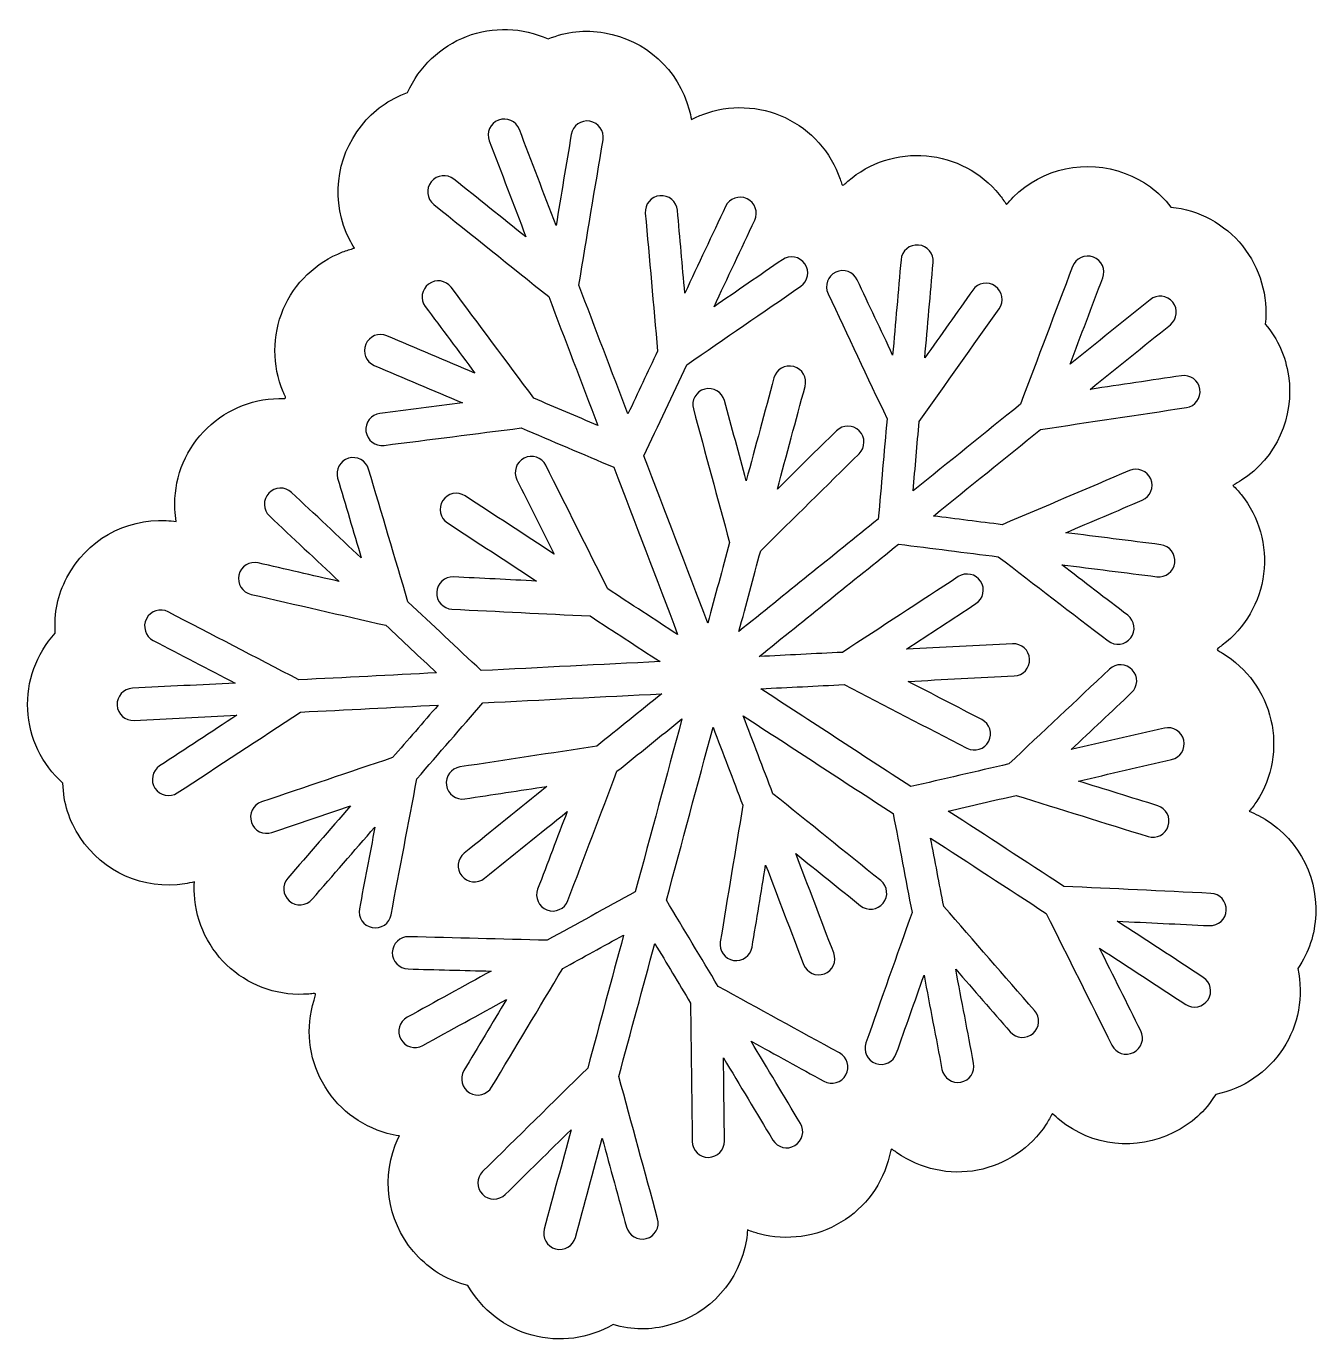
# Model space of a CAD drawing. Header units: centimetres. Extents: x 1 to 127, y -92 to 6.
# Drawn here: x 12.34 to 22.2, y -92.12 to -82.07 of the extents above; entities that cross this region are included whole.
import ezdxf

# ---------------------------------------------------------------- set-up
doc = ezdxf.new("R2010")
doc.units = ezdxf.units.CM
doc.header["$MEASUREMENT"] = 0
doc.layers.add('layer 1', color=7, linetype='Continuous')

msp = doc.modelspace()

# ---------------------------------------------------------------- linework, layer by layer
at = {"layer": 'layer 1', "color": 250}
for points, knots in [([(14.53272, -89.5051), (14.46833, -89.71406), (14.49146, -89.94024), (14.59683, -90.13183), (14.59683, -90.13183), (14.70219, -90.32343), (14.88083, -90.46408), (15.09182, -90.52159), (15.09182, -90.52159), (15.1224, -90.52994), (15.15323, -90.53641), (15.18457, -90.54113), (15.18457, -90.54113), (15.17326, -90.5639), (15.16304, -90.58709), (15.15391, -90.61083), (15.15391, -90.61083), (15.04023, -90.90628), (15.10979, -91.24091), (15.33174, -91.46661), (15.33174, -91.46661), (15.44066, -91.57734), (15.55801, -91.64471), (15.70857, -91.68298), (15.70857, -91.68298), (15.81498, -91.87048), (15.99202, -92.00761), (16.20021, -92.06383), (16.20021, -92.06383), (16.40837, -92.12002), (16.63037, -92.09056), (16.81672, -91.98205), (16.81672, -91.98205), (16.96606, -92.02479), (17.10136, -92.0256), (17.25121, -91.9847), (17.25121, -91.9847), (17.55661, -91.90131), (17.78506, -91.64712), (17.83551, -91.33463), (17.83551, -91.33463), (17.83955, -91.30952), (17.8424, -91.28435), (17.84408, -91.25895), (17.84408, -91.25895), (17.87353, -91.27067), (17.90341, -91.28057), (17.93404, -91.28877), (17.93404, -91.28877), (18.14533, -91.34524), (18.37045, -91.31357), (18.55794, -91.20101), (18.55794, -91.20101), (18.74541, -91.08844), (18.8792, -90.90461), (18.92868, -90.69163), (18.92868, -90.69163), (18.93185, -90.67796), (18.93503, -90.66431), (18.93819, -90.65065), (18.93819, -90.65065), (18.94003, -90.64289), (18.94495, -90.64098), (18.95151, -90.6456), (18.95151, -90.6456), (18.96295, -90.65366), (18.9744, -90.66173), (18.98589, -90.66979), (18.98589, -90.66979), (19.16473, -90.79562), (19.38695, -90.84353), (19.60174, -90.80252), (19.60174, -90.80252), (19.81656, -90.76152), (20.00551, -90.63509), (20.12541, -90.4522), (20.12541, -90.4522), (20.14278, -90.42568), (20.15849, -90.39838), (20.17264, -90.36999), (20.17264, -90.36999), (20.19078, -90.3878), (20.20969, -90.40467), (20.22945, -90.4207), (20.22945, -90.4207), (20.4753, -90.62009), (20.81504, -90.65738), (21.09829, -90.51603), (21.09829, -90.51603), (21.23726, -90.44667), (21.33762, -90.35587), (21.42048, -90.22452), (21.42048, -90.22452), (21.63174, -90.18124), (21.81687, -90.05526), (21.93465, -89.87463), (21.93465, -89.87463), (22.05241, -89.69402), (22.09301, -89.47377), (22.0474, -89.26303), (22.0474, -89.26303), (22.13419, -89.13419), (22.17677, -89.00576), (22.18416, -88.85062), (22.18416, -88.85062), (22.19927, -88.5344), (22.02812, -88.23857), (21.74648, -88.09403), (21.74648, -88.09403), (21.72385, -88.08242), (21.70079, -88.07192), (21.67716, -88.06251), (21.67716, -88.06251), (21.69741, -88.03811), (21.71608, -88.01274), (21.73332, -87.98613), (21.73332, -87.98613), (21.85232, -87.80263), (21.89175, -87.57873), (21.84265, -87.36566), (21.84265, -87.36566), (21.79353, -87.15256), (21.66005, -86.96853), (21.47274, -86.85563), (21.47274, -86.85563), (21.46076, -86.8484), (21.44875, -86.84117), (21.43676, -86.83394), (21.43676, -86.83394), (21.4299, -86.82982), (21.42963, -86.82454), (21.43602, -86.81974), (21.43602, -86.81974), (21.44724, -86.81131), (21.45845, -86.80292), (21.46967, -86.79451), (21.46967, -86.79451), (21.64462, -86.66333), (21.75883, -86.46675), (21.78621, -86.24977), (21.78621, -86.24977), (21.81359, -86.03285), (21.75173, -85.81404), (21.61487, -85.64353), (21.61487, -85.64353), (21.59501, -85.61879), (21.57389, -85.59543), (21.55126, -85.57321), (21.55126, -85.57321), (21.57383, -85.56143), (21.59572, -85.54868), (21.61707, -85.53481), (21.61707, -85.53481), (21.88268, -85.36263), (22.02309, -85.05103), (21.97619, -84.73797), (21.97619, -84.73797), (21.95316, -84.58433), (21.89784, -84.46085), (21.79853, -84.34143), (21.79853, -84.34143), (21.82263, -84.12717), (21.76003, -83.91214), (21.62463, -83.74434), (21.62463, -83.74434), (21.48924, -83.57652), (21.29236, -83.46984), (21.07784, -83.44811), (21.07784, -83.44811), (20.9821, -83.32577), (20.87312, -83.24557), (20.72785, -83.19058), (20.72785, -83.19058), (20.43178, -83.07852), (20.09753, -83.14987), (19.87307, -83.37306), (19.87307, -83.37306), (19.85502, -83.39101), (19.83792, -83.40968), (19.82166, -83.42924), (19.82166, -83.42924), (19.80468, -83.40245), (19.78634, -83.37685), (19.76636, -83.35221), (19.76636, -83.35221), (19.62861, -83.18237), (19.42788, -83.07567), (19.21004, -83.05652), (19.21004, -83.05652), (18.99221, -83.03741), (18.77591, -83.10747), (18.61069, -83.2507), (18.61069, -83.2507), (18.60011, -83.25991), (18.5895, -83.26906), (18.57892, -83.27824), (18.57892, -83.27824), (18.57287, -83.2835), (18.56778, -83.28213), (18.5652, -83.27452), (18.5652, -83.27452), (18.56065, -83.26127), (18.55613, -83.24801), (18.55161, -83.23476), (18.55161, -83.23476), (18.48088, -83.02784), (18.32922, -82.85846), (18.13138, -82.76538), (18.13138, -82.76538), (17.93347, -82.6723), (17.7063, -82.66349), (17.50179, -82.74099), (17.50179, -82.74099), (17.47217, -82.75223), (17.44341, -82.76511), (17.41526, -82.77974), (17.41526, -82.77974), (17.41104, -82.75464), (17.40568, -82.7299), (17.39913, -82.70533), (17.39913, -82.70533), (17.31742, -82.39949), (17.06447, -82.16964), (16.75224, -82.11752), (16.75224, -82.11752), (16.599, -82.09192), (16.46448, -82.10638), (16.32021, -82.16394), (16.32021, -82.16394), (16.12386, -82.07481), (15.90003, -82.06791), (15.6986, -82.14481), (15.6986, -82.14481), (15.49717, -82.22172), (15.33485, -82.37602), (15.24789, -82.57331), (15.24789, -82.57331), (15.10196, -82.62653), (14.992, -82.70543), (14.89483, -82.82661), (14.89483, -82.82661), (14.69677, -83.07353), (14.66132, -83.41347), (14.80422, -83.69594), (14.80422, -83.69594), (14.8157, -83.71864), (14.82818, -83.7407), (14.84178, -83.76218), (14.84178, -83.76218), (14.81105, -83.77005), (14.78102, -83.77959), (14.75144, -83.79097), (14.75144, -83.79097), (14.54732, -83.86947), (14.3838, -84.02743), (14.29828, -84.22869), (14.29828, -84.22869), (14.2128, -84.42995), (14.2126, -84.6573), (14.29775, -84.85871), (14.29775, -84.85871), (14.30324, -84.87162), (14.30869, -84.88452), (14.31415, -84.89743), (14.31415, -84.89743), (14.31726, -84.90479), (14.31439, -84.90922), (14.30639, -84.90934), (14.30639, -84.90934), (14.29236, -84.90955), (14.27833, -84.90978), (14.26435, -84.90999), (14.26435, -84.90999), (14.04567, -84.91329), (13.83774, -85.00518), (13.68805, -85.16461), (13.68805, -85.16461), (13.53839, -85.32404), (13.45984, -85.53739), (13.47035, -85.75583), (13.47035, -85.75583), (13.47185, -85.7875), (13.4752, -85.8188), (13.48045, -85.85009), (13.48045, -85.85009), (13.45528, -85.84634), (13.43008, -85.8438), (13.40467, -85.84246), (13.40467, -85.84246), (13.08856, -85.82565), (12.7918, -85.99519), (12.64572, -86.27603), (12.64572, -86.27603), (12.57406, -86.41383), (12.54625, -86.54628), (12.55642, -86.70126), (12.55642, -86.70126), (12.41095, -86.86045), (12.33524, -87.0712), (12.34611, -87.28652), (12.34611, -87.28652), (12.35699, -87.50189), (12.4536, -87.70392), (12.61436, -87.84757), (12.61436, -87.84757), (12.61991, -88.00283), (12.66092, -88.13176), (12.74614, -88.26163), (12.74614, -88.26163), (12.9198, -88.52634), (13.23216, -88.66507), (13.54496, -88.61644), (13.54496, -88.61644), (13.57009, -88.61256), (13.5949, -88.60747), (13.61956, -88.60121), (13.61956, -88.60121), (13.61752, -88.63288), (13.61733, -88.66437), (13.61903, -88.69603), (13.61903, -88.69603), (13.63061, -88.91442), (13.73029, -89.11873), (13.89527, -89.26226), (13.89527, -89.26226), (14.06027, -89.40578), (14.27643, -89.47622), (14.49429, -89.45744), (14.49429, -89.45744), (14.50826, -89.45623), (14.52222, -89.45506), (14.53617, -89.45385), (14.53617, -89.45385), (14.54417, -89.45315), (14.54749, -89.45727), (14.54512, -89.4649), (14.54512, -89.4649), (14.541, -89.47828), (14.53688, -89.49168), (14.53272, -89.5051)], [0, 0, 0, 0, 0.01162791, 0.01162791, 0.01162791, 0.01162791, 0.02325581, 0.02325581, 0.02325581, 0.02325581, 0.03488372, 0.03488372, 0.03488372, 0.03488372, 0.04651163, 0.04651163, 0.04651163, 0.04651163, 0.05813953, 0.05813953, 0.05813953, 0.05813953, 0.06976744, 0.06976744, 0.06976744, 0.06976744, 0.08139535, 0.08139535, 0.08139535, 0.08139535, 0.09302326, 0.09302326, 0.09302326, 0.09302326, 0.10465116, 0.10465116, 0.10465116, 0.10465116, 0.11627907, 0.11627907, 0.11627907, 0.11627907, 0.12790698, 0.12790698, 0.12790698, 0.12790698, 0.13953488, 0.13953488, 0.13953488, 0.13953488, 0.15116279, 0.15116279, 0.15116279, 0.15116279, 0.1627907, 0.1627907, 0.1627907, 0.1627907, 0.1744186, 0.1744186, 0.1744186, 0.1744186, 0.18604651, 0.18604651, 0.18604651, 0.18604651, 0.19767442, 0.19767442, 0.19767442, 0.19767442, 0.20930233, 0.20930233, 0.20930233, 0.20930233, 0.22093023, 0.22093023, 0.22093023, 0.22093023, 0.23255814, 0.23255814, 0.23255814, 0.23255814, 0.24418605, 0.24418605, 0.24418605, 0.24418605, 0.25581395, 0.25581395, 0.25581395, 0.25581395, 0.26744186, 0.26744186, 0.26744186, 0.26744186, 0.27906977, 0.27906977, 0.27906977, 0.27906977, 0.29069767, 0.29069767, 0.29069767, 0.29069767, 0.30232558, 0.30232558, 0.30232558, 0.30232558, 0.31395349, 0.31395349, 0.31395349, 0.31395349, 0.3255814, 0.3255814, 0.3255814, 0.3255814, 0.3372093, 0.3372093, 0.3372093, 0.3372093, 0.34883721, 0.34883721, 0.34883721, 0.34883721, 0.36046512, 0.36046512, 0.36046512, 0.36046512, 0.37209302, 0.37209302, 0.37209302, 0.37209302, 0.38372093, 0.38372093, 0.38372093, 0.38372093, 0.39534884, 0.39534884, 0.39534884, 0.39534884, 0.40697674, 0.40697674, 0.40697674, 0.40697674, 0.41860465, 0.41860465, 0.41860465, 0.41860465, 0.43023256, 0.43023256, 0.43023256, 0.43023256, 0.44186047, 0.44186047, 0.44186047, 0.44186047, 0.45348837, 0.45348837, 0.45348837, 0.45348837, 0.46511628, 0.46511628, 0.46511628, 0.46511628, 0.47674419, 0.47674419, 0.47674419, 0.47674419, 0.48837209, 0.48837209, 0.48837209, 0.48837209, 0.5, 0.5, 0.5, 0.5, 0.51162791, 0.51162791, 0.51162791, 0.51162791, 0.52325581, 0.52325581, 0.52325581, 0.52325581, 0.53488372, 0.53488372, 0.53488372, 0.53488372, 0.54651163, 0.54651163, 0.54651163, 0.54651163, 0.55813953, 0.55813953, 0.55813953, 0.55813953, 0.56976744, 0.56976744, 0.56976744, 0.56976744, 0.58139535, 0.58139535, 0.58139535, 0.58139535, 0.59302326, 0.59302326, 0.59302326, 0.59302326, 0.60465116, 0.60465116, 0.60465116, 0.60465116, 0.61627907, 0.61627907, 0.61627907, 0.61627907, 0.62790698, 0.62790698, 0.62790698, 0.62790698, 0.63953488, 0.63953488, 0.63953488, 0.63953488, 0.65116279, 0.65116279, 0.65116279, 0.65116279, 0.6627907, 0.6627907, 0.6627907, 0.6627907, 0.6744186, 0.6744186, 0.6744186, 0.6744186, 0.68604651, 0.68604651, 0.68604651, 0.68604651, 0.69767442, 0.69767442, 0.69767442, 0.69767442, 0.70930233, 0.70930233, 0.70930233, 0.70930233, 0.72093023, 0.72093023, 0.72093023, 0.72093023, 0.73255814, 0.73255814, 0.73255814, 0.73255814, 0.74418605, 0.74418605, 0.74418605, 0.74418605, 0.75581395, 0.75581395, 0.75581395, 0.75581395, 0.76744186, 0.76744186, 0.76744186, 0.76744186, 0.77906977, 0.77906977, 0.77906977, 0.77906977, 0.79069767, 0.79069767, 0.79069767, 0.79069767, 0.80232558, 0.80232558, 0.80232558, 0.80232558, 0.81395349, 0.81395349, 0.81395349, 0.81395349, 0.8255814, 0.8255814, 0.8255814, 0.8255814, 0.8372093, 0.8372093, 0.8372093, 0.8372093, 0.84883721, 0.84883721, 0.84883721, 0.84883721, 0.86046512, 0.86046512, 0.86046512, 0.86046512, 0.87209302, 0.87209302, 0.87209302, 0.87209302, 0.88372093, 0.88372093, 0.88372093, 0.88372093, 0.89534884, 0.89534884, 0.89534884, 0.89534884, 0.90697674, 0.90697674, 0.90697674, 0.90697674, 0.91860465, 0.91860465, 0.91860465, 0.91860465, 0.93023256, 0.93023256, 0.93023256, 0.93023256, 0.94186047, 0.94186047, 0.94186047, 0.94186047, 0.95348837, 0.95348837, 0.95348837, 0.95348837, 0.96511628, 0.96511628, 0.96511628, 0.96511628, 0.97674419, 0.97674419, 0.97674419, 0.97674419, 1, 1, 1, 1]), ([(16.86116, -90.08788), (16.95993, -90.44978), (17.05871, -90.81169), (17.15753, -91.17359), (17.15753, -91.17359), (17.17543, -91.23923), (17.13674, -91.30697), (17.0711, -91.32489), (17.0711, -91.32489), (17.00546, -91.3428), (16.93771, -91.30413), (16.9198, -91.23847), (16.9198, -91.23847), (16.85791, -91.01179), (16.79603, -90.78508), (16.73416, -90.55838), (16.73416, -90.55838), (16.66591, -90.81115), (16.59771, -91.0639), (16.52948, -91.31666), (16.52948, -91.31666), (16.51174, -91.38236), (16.44412, -91.42121), (16.37842, -91.40351), (16.37842, -91.40351), (16.31275, -91.38578), (16.27385, -91.31815), (16.29159, -91.25245), (16.29159, -91.25245), (16.35982, -90.9997), (16.42802, -90.74692), (16.49624, -90.49417), (16.49624, -90.49417), (16.32871, -90.65895), (16.16115, -90.82371), (15.99362, -90.98849), (15.99362, -90.98849), (15.94512, -91.03618), (15.8671, -91.03555), (15.8194, -90.98701), (15.8194, -90.98701), (15.77167, -90.93851), (15.77234, -90.86053), (15.82085, -90.8128), (15.82085, -90.8128), (16.08832, -90.54977), (16.3558, -90.28671), (16.62323, -90.02369), (16.62323, -90.02369), (16.71473, -89.68477), (16.8062, -89.3459), (16.89767, -89.00699), (16.89767, -89.00699), (16.74257, -89.09232), (16.58749, -89.1776), (16.43238, -89.26289), (16.43238, -89.26289), (16.25143, -89.56508), (16.07048, -89.86727), (15.88953, -90.16942), (15.88953, -90.16942), (15.85455, -90.2278), (15.77889, -90.24681), (15.72053, -90.21184), (15.72053, -90.21184), (15.66214, -90.17689), (15.64316, -90.1012), (15.67811, -90.04283), (15.67811, -90.04283), (15.7868, -89.86138), (15.89545, -89.67993), (16.00414, -89.49843), (16.00414, -89.49843), (15.79055, -89.61589), (15.577, -89.73335), (15.36345, -89.85084), (15.36345, -89.85084), (15.30383, -89.8836), (15.22889, -89.86185), (15.19611, -89.80223), (15.19611, -89.80223), (15.16331, -89.74261), (15.18507, -89.66771), (15.24469, -89.6349), (15.24469, -89.6349), (15.45823, -89.51745), (15.67182, -89.4), (15.88538, -89.28254), (15.88538, -89.28254), (15.67393, -89.27713), (15.46248, -89.27173), (15.25104, -89.26631), (15.25104, -89.26631), (15.18303, -89.2646), (15.12927, -89.20803), (15.13101, -89.14002), (15.13101, -89.14002), (15.13275, -89.07199), (15.18932, -89.01825), (15.25734, -89.01998), (15.25734, -89.01998), (15.60943, -89.02899), (15.96153, -89.03799), (16.31366, -89.04699), (16.31366, -89.04699), (16.53803, -88.92358), (16.76242, -88.80017), (16.98682, -88.67675), (16.98682, -88.67675), (17.10557, -88.23677), (17.22433, -87.7968), (17.3431, -87.35681), (17.3431, -87.35681), (17.17774, -87.49019), (17.01242, -87.62355), (16.8471, -87.75694), (16.8471, -87.75694), (16.72185, -88.08614), (16.59659, -88.41534), (16.47134, -88.74454), (16.47134, -88.74454), (16.44714, -88.80814), (16.37598, -88.84006), (16.31239, -88.81587), (16.31239, -88.81587), (16.24878, -88.79167), (16.21686, -88.72051), (16.24105, -88.6569), (16.24105, -88.6569), (16.31627, -88.45922), (16.39148, -88.26153), (16.46669, -88.06384), (16.46669, -88.06384), (16.25591, -88.23388), (16.04514, -88.40393), (15.83437, -88.57397), (15.83437, -88.57397), (15.78141, -88.61668), (15.70385, -88.60838), (15.66111, -88.55542), (15.66111, -88.55542), (15.6184, -88.50246), (15.6267, -88.4249), (15.67965, -88.38217), (15.67965, -88.38217), (15.89044, -88.21212), (16.10121, -88.04209), (16.31199, -87.87205), (16.31199, -87.87205), (16.10284, -87.90375), (15.89371, -87.93548), (15.68462, -87.96717), (15.68462, -87.96717), (15.61733, -87.97736), (15.5545, -87.93109), (15.54433, -87.86381), (15.54433, -87.86381), (15.53412, -87.79654), (15.58037, -87.73374), (15.64766, -87.72354), (15.64766, -87.72354), (15.9959, -87.67075), (16.34415, -87.61796), (16.69236, -87.56518), (16.69236, -87.56518), (16.85771, -87.4318), (17.02304, -87.2984), (17.18835, -87.16501), (17.18835, -87.16501), (16.7332, -87.18804), (16.27807, -87.21107), (15.82291, -87.23407), (15.82291, -87.23407), (15.65482, -87.42727), (15.48676, -87.6205), (15.31869, -87.81371), (15.31869, -87.81371), (15.25301, -88.15974), (15.18735, -88.50579), (15.12167, -88.85182), (15.12167, -88.85182), (15.10898, -88.91867), (15.04452, -88.96258), (14.97763, -88.94989), (14.97763, -88.94989), (14.91079, -88.9372), (14.86688, -88.87274), (14.87956, -88.8059), (14.87956, -88.8059), (14.91902, -88.59806), (14.95846, -88.39027), (14.9979, -88.18248), (14.9979, -88.18248), (14.83793, -88.36637), (14.67796, -88.55022), (14.518, -88.73413), (14.518, -88.73413), (14.47335, -88.78548), (14.39552, -88.7909), (14.34418, -88.74624), (14.34418, -88.74624), (14.29283, -88.70156), (14.2874, -88.62374), (14.3321, -88.57242), (14.3321, -88.57242), (14.49206, -88.38853), (14.65202, -88.20463), (14.81199, -88.02073), (14.81199, -88.02073), (14.61162, -88.08858), (14.41129, -88.1564), (14.21096, -88.22424), (14.21096, -88.22424), (14.14649, -88.24608), (14.07657, -88.21149), (14.05475, -88.14705), (14.05475, -88.14705), (14.03292, -88.08259), (14.0675, -88.01267), (14.13193, -87.99084), (14.13193, -87.99084), (14.46555, -87.87787), (14.79916, -87.76494), (15.13279, -87.65197), (15.13279, -87.65197), (15.24893, -87.51845), (15.36512, -87.38489), (15.4813, -87.25133), (15.4813, -87.25133), (15.1307, -87.26908), (14.78016, -87.28683), (14.42956, -87.30453), (14.42956, -87.30453), (14.11594, -87.51032), (13.80227, -87.7161), (13.48859, -87.92189), (13.48859, -87.92189), (13.43169, -87.95921), (13.35534, -87.94334), (13.31798, -87.88648), (13.31798, -87.88648), (13.28067, -87.82958), (13.29653, -87.75319), (13.35343, -87.71587), (13.35343, -87.71587), (13.54991, -87.58696), (13.74639, -87.45807), (13.94287, -87.32916), (13.94287, -87.32916), (13.68139, -87.34239), (13.41994, -87.3556), (13.15845, -87.36883), (13.15845, -87.36883), (13.0905, -87.37225), (13.03263, -87.31996), (13.02918, -87.25197), (13.02918, -87.25197), (13.02574, -87.18402), (13.07805, -87.12615), (13.146, -87.12271), (13.146, -87.12271), (13.40749, -87.10948), (13.66894, -87.09626), (13.93043, -87.08304), (13.93043, -87.08304), (13.72193, -86.97462), (13.51346, -86.86621), (13.30496, -86.75776), (13.30496, -86.75776), (13.24461, -86.72637), (13.22112, -86.65199), (13.25251, -86.5916), (13.25251, -86.5916), (13.28391, -86.53125), (13.35831, -86.50775), (13.41867, -86.53915), (13.41867, -86.53915), (13.75148, -86.71227), (14.0843, -86.88535), (14.41711, -87.05844), (14.41711, -87.05844), (14.7677, -87.0407), (15.11826, -87.023), (15.46884, -87.00525), (15.46884, -87.00525), (15.33977, -86.88411), (15.21074, -86.76297), (15.08168, -86.64181), (15.08168, -86.64181), (14.73838, -86.56311), (14.39508, -86.48438), (14.05176, -86.40566), (14.05176, -86.40566), (13.98545, -86.39047), (13.94402, -86.32436), (13.95921, -86.25805), (13.95921, -86.25805), (13.97444, -86.19171), (14.04051, -86.15027), (14.10685, -86.16549), (14.10685, -86.16549), (14.31301, -86.21276), (14.51917, -86.26002), (14.72533, -86.30733), (14.72533, -86.30733), (14.54762, -86.14049), (14.36991, -85.97367), (14.19221, -85.80688), (14.19221, -85.80688), (14.1426, -85.76028), (14.14017, -85.68233), (14.18672, -85.63272), (14.18672, -85.63272), (14.23329, -85.58311), (14.31128, -85.58064), (14.36088, -85.62719), (14.36088, -85.62719), (14.53859, -85.79402), (14.71629, -85.96085), (14.89399, -86.12764), (14.89399, -86.12764), (14.83378, -85.9249), (14.77359, -85.72212), (14.71338, -85.51934), (14.71338, -85.51934), (14.69403, -85.45411), (14.73118, -85.38556), (14.79642, -85.36618), (14.79642, -85.36618), (14.86166, -85.3468), (14.93024, -85.38399), (14.94959, -85.44923), (14.94959, -85.44923), (15.04984, -85.78685), (15.15009, -86.12452), (15.25033, -86.46216), (15.25033, -86.46216), (15.43705, -86.63742), (15.62376, -86.81272), (15.81046, -86.98798), (15.81046, -86.98798), (16.26563, -86.96495), (16.72077, -86.94195), (17.17589, -86.91893), (17.17589, -86.91893), (16.99796, -86.80292), (16.82002, -86.68689), (16.64208, -86.57085), (16.64208, -86.57085), (16.29029, -86.55347), (15.93853, -86.53607), (15.58674, -86.5187), (15.58674, -86.5187), (15.51875, -86.51532), (15.4664, -86.45751), (15.46975, -86.38956), (15.46975, -86.38956), (15.47313, -86.32158), (15.53094, -86.26923), (15.59889, -86.27258), (15.59889, -86.27258), (15.81016, -86.28301), (16.0214, -86.29346), (16.23266, -86.3039), (16.23266, -86.3039), (16.00581, -86.156), (15.77897, -86.00808), (15.55213, -85.8602), (15.55213, -85.8602), (15.49512, -85.82301), (15.47902, -85.7467), (15.51621, -85.68969), (15.51621, -85.68969), (15.55336, -85.63268), (15.62972, -85.61662), (15.68668, -85.65378), (15.68668, -85.65378), (15.91355, -85.80169), (16.1404, -85.94959), (16.36724, -86.09752), (16.36724, -86.09752), (16.27248, -85.9084), (16.17768, -85.71931), (16.08293, -85.53023), (16.08293, -85.53023), (16.05244, -85.46941), (16.07704, -85.39536), (16.13786, -85.36487), (16.13786, -85.36487), (16.19871, -85.33438), (16.27271, -85.35899), (16.30321, -85.4198), (16.30321, -85.4198), (16.46104, -85.73471), (16.61886, -86.04958), (16.77668, -86.36445), (16.77668, -86.36445), (16.95462, -86.48048), (17.13256, -86.59649), (17.31049, -86.7125), (17.31049, -86.7125), (17.14795, -86.28678), (16.98541, -85.861), (16.82287, -85.43523), (16.82287, -85.43523), (16.58719, -85.33508), (16.35147, -85.23493), (16.1158, -85.13479), (16.1158, -85.13479), (15.76641, -85.17927), (15.417, -85.22376), (15.06761, -85.26824), (15.06761, -85.26824), (15.0001, -85.27681), (14.93841, -85.22907), (14.92984, -85.16157), (14.92984, -85.16157), (14.92124, -85.09408), (14.969, -85.03239), (15.03648, -85.0238), (15.03648, -85.0238), (15.24632, -84.99708), (15.45613, -84.97036), (15.66597, -84.94366), (15.66597, -84.94366), (15.44163, -84.84837), (15.2173, -84.75303), (14.99301, -84.65774), (14.99301, -84.65774), (14.93037, -84.63112), (14.90115, -84.55879), (14.92776, -84.49617), (14.92776, -84.49617), (14.95438, -84.43354), (15.0267, -84.40432), (15.08934, -84.43093), (15.08934, -84.43093), (15.31367, -84.52626), (15.538, -84.62155), (15.76233, -84.71689), (15.76233, -84.71689), (15.63591, -84.54731), (15.50948, -84.37771), (15.38306, -84.20814), (15.38306, -84.20814), (15.3424, -84.15361), (15.35364, -84.07639), (15.4082, -84.03572), (15.4082, -84.03572), (15.46275, -83.99505), (15.53993, -84.00633), (15.58062, -84.06086), (15.58062, -84.06086), (15.79112, -84.34327), (16.00166, -84.62564), (16.21217, -84.90801), (16.21217, -84.90801), (16.37507, -84.97723), (16.53798, -85.04645), (16.70089, -85.11567), (16.70089, -85.11567), (16.57567, -84.78775), (16.45049, -84.45982), (16.32531, -84.13185), (16.32531, -84.13185), (16.03265, -83.89714), (15.74003, -83.66244), (15.44739, -83.42773), (15.44739, -83.42773), (15.3943, -83.38515), (15.3858, -83.3076), (15.42835, -83.25452), (15.42835, -83.25452), (15.47091, -83.20142), (15.54847, -83.19293), (15.60156, -83.2355), (15.60156, -83.2355), (15.78485, -83.38251), (15.96818, -83.52955), (16.15148, -83.67659), (16.15148, -83.67659), (16.05813, -83.43199), (15.96473, -83.1874), (15.87138, -82.94281), (15.87138, -82.94281), (15.84712, -82.87925), (15.87895, -82.80806), (15.94255, -82.7838), (15.94255, -82.7838), (16.00611, -82.75952), (16.0773, -82.79136), (16.10157, -82.85496), (16.10157, -82.85496), (16.19496, -83.09953), (16.28831, -83.34412), (16.3817, -83.5887), (16.3817, -83.5887), (16.4204, -83.3569), (16.45909, -83.12514), (16.49778, -82.89335), (16.49778, -82.89335), (16.50899, -82.82623), (16.57249, -82.78091), (16.6396, -82.79212), (16.6396, -82.79212), (16.70672, -82.8033), (16.75204, -82.86681), (16.74083, -82.93391), (16.74083, -82.93391), (16.67907, -83.30395), (16.61727, -83.67395), (16.55553, -84.04399), (16.55553, -84.04399), (16.68071, -84.37192), (16.80589, -84.69985), (16.93108, -85.02777), (16.93108, -85.02777), (17.00642, -84.86761), (17.08174, -84.70745), (17.15709, -84.54728), (17.15709, -84.54728), (17.12589, -84.19646), (17.09466, -83.8456), (17.06343, -83.49477), (17.06343, -83.49477), (17.05741, -83.42699), (17.10745, -83.36718), (17.17523, -83.36115), (17.17523, -83.36115), (17.24301, -83.35512), (17.30286, -83.40517), (17.30888, -83.47295), (17.30888, -83.47295), (17.32764, -83.68363), (17.34638, -83.89431), (17.36512, -84.10497), (17.36512, -84.10497), (17.46884, -83.88442), (17.57258, -83.66387), (17.67631, -83.44333), (17.67631, -83.44333), (17.7053, -83.38174), (17.77867, -83.35533), (17.84026, -83.38429), (17.84026, -83.38429), (17.90181, -83.41323), (17.92825, -83.48664), (17.8993, -83.54819), (17.8993, -83.54819), (17.79557, -83.76875), (17.69184, -83.98929), (17.58812, -84.20987), (17.58812, -84.20987), (17.76234, -84.08994), (17.93656, -83.97005), (18.11082, -83.85012), (18.11082, -83.85012), (18.16688, -83.81156), (18.24357, -83.82572), (18.28216, -83.88178), (18.28216, -83.88178), (18.32072, -83.93781), (18.30656, -84.01453), (18.25049, -84.05313), (18.25049, -84.05313), (17.96036, -84.25279), (17.67022, -84.45249), (17.38008, -84.65215), (17.38008, -84.65215), (17.27107, -84.88388), (17.16207, -85.1156), (17.05309, -85.34733), (17.05309, -85.34733), (17.21563, -85.7731), (17.37818, -86.19888), (17.54071, -86.62464), (17.54071, -86.62464), (17.59604, -86.41955), (17.65141, -86.21447), (17.70677, -86.00938), (17.70677, -86.00938), (17.61458, -85.66944), (17.52244, -85.3295), (17.43026, -84.98955), (17.43026, -84.98955), (17.41244, -84.92387), (17.45128, -84.85619), (17.51695, -84.83839), (17.51695, -84.83839), (17.58262, -84.82059), (17.6503, -84.85941), (17.66808, -84.92508), (17.66808, -84.92508), (17.72344, -85.1292), (17.77881, -85.33334), (17.83414, -85.53749), (17.83414, -85.53749), (17.90473, -85.27604), (17.97529, -85.01459), (18.04585, -84.75313), (18.04585, -84.75313), (18.06359, -84.68747), (18.1312, -84.64856), (18.19691, -84.66631), (18.19691, -84.66631), (18.26261, -84.68401), (18.30148, -84.75166), (18.28373, -84.81733), (18.28373, -84.81733), (18.21317, -85.07879), (18.14262, -85.34027), (18.07203, -85.60172), (18.07203, -85.60172), (18.22258, -85.45314), (18.37314, -85.30456), (18.5237, -85.156), (18.5237, -85.156), (18.57213, -85.10821), (18.65013, -85.10871), (18.69792, -85.15714), (18.69792, -85.15714), (18.74572, -85.20558), (18.74518, -85.2836), (18.69679, -85.3314), (18.69679, -85.3314), (18.44607, -85.5788), (18.19537, -85.82619), (17.94466, -86.07358), (17.94466, -86.07358), (17.88933, -86.27867), (17.83397, -86.48375), (17.7786, -86.68884), (17.7786, -86.68884), (18.13331, -86.40268), (18.48798, -86.11653), (18.84269, -85.83037), (18.84269, -85.83037), (18.86511, -85.57528), (18.88751, -85.32019), (18.90992, -85.06506), (18.90992, -85.06506), (18.75965, -84.74654), (18.60939, -84.42798), (18.45912, -84.10943), (18.45912, -84.10943), (18.43007, -84.04787), (18.45645, -83.97447), (18.51797, -83.94541), (18.51797, -83.94541), (18.57953, -83.9164), (18.65293, -83.94277), (18.68195, -84.00429), (18.68195, -84.00429), (18.7722, -84.19559), (18.86244, -84.38688), (18.95267, -84.57817), (18.95267, -84.57817), (18.97403, -84.33541), (18.99535, -84.09259), (19.01668, -83.84982), (19.01668, -83.84982), (19.02263, -83.78201), (19.08242, -83.7319), (19.1502, -83.73786), (19.1502, -83.73786), (19.21798, -83.74382), (19.26809, -83.80359), (19.26213, -83.87137), (19.26213, -83.87137), (19.24081, -84.11415), (19.21949, -84.35695), (19.19817, -84.59976), (19.19817, -84.59976), (19.32037, -84.42711), (19.44258, -84.2545), (19.56479, -84.08185), (19.56479, -84.08185), (19.60408, -84.02631), (19.681, -84.01317), (19.73654, -84.05246), (19.73654, -84.05246), (19.79206, -84.09178), (19.80522, -84.16868), (19.76589, -84.22421), (19.76589, -84.22421), (19.5624, -84.5117), (19.3589, -84.79916), (19.15539, -85.08665), (19.15539, -85.08665), (19.13989, -85.26296), (19.12439, -85.43928), (19.10893, -85.61561), (19.10893, -85.61561), (19.38213, -85.3952), (19.6553, -85.17482), (19.9285, -84.9544), (19.9285, -84.9544), (20.06132, -84.60355), (20.1941, -84.25272), (20.32688, -83.90187), (20.32688, -83.90187), (20.35099, -83.83824), (20.42211, -83.80617), (20.48574, -83.83023), (20.48574, -83.83023), (20.54937, -83.85433), (20.58144, -83.92543), (20.55734, -83.9891), (20.55734, -83.9891), (20.47416, -84.20888), (20.39098, -84.42861), (20.3078, -84.6484), (20.3078, -84.6484), (20.51155, -84.48401), (20.71533, -84.31964), (20.91907, -84.15525), (20.91907, -84.15525), (20.97203, -84.11255), (21.04962, -84.1208), (21.09233, -84.17379), (21.09233, -84.17379), (21.13504, -84.22674), (21.12677, -84.3043), (21.07379, -84.34704), (21.07379, -84.34704), (20.87004, -84.51143), (20.66626, -84.67581), (20.46252, -84.8402), (20.46252, -84.8402), (20.69491, -84.80539), (20.92731, -84.77054), (21.15971, -84.73573), (21.15971, -84.73573), (21.22699, -84.72566), (21.28971, -84.77201), (21.29978, -84.83932), (21.29978, -84.83932), (21.3099, -84.90661), (21.26351, -84.96933), (21.19622, -84.97941), (21.19622, -84.97941), (20.82522, -85.035), (20.45422, -85.0906), (20.08323, -85.14621), (20.08323, -85.14621), (19.81004, -85.36658), (19.53684, -85.58699), (19.26363, -85.80738), (19.26363, -85.80738), (19.43923, -85.82954), (19.61485, -85.8517), (19.79045, -85.87386), (19.79045, -85.87386), (20.11447, -85.73574), (20.43848, -85.59764), (20.76248, -85.45953), (20.76248, -85.45953), (20.82509, -85.43286), (20.89745, -85.46198), (20.92417, -85.52457), (20.92417, -85.52457), (20.95083, -85.58717), (20.92172, -85.65953), (20.85912, -85.6862), (20.85912, -85.6862), (20.66455, -85.76915), (20.46997, -85.8521), (20.2754, -85.935), (20.2754, -85.935), (20.5172, -85.96554), (20.75902, -85.99602), (21.00081, -86.02652), (21.00081, -86.02652), (21.06833, -86.03506), (21.11616, -86.09667), (21.10766, -86.16419), (21.10766, -86.16419), (21.09912, -86.23171), (21.0375, -86.27955), (20.96998, -86.271), (20.96998, -86.271), (20.72819, -86.24051), (20.48638, -86.20998), (20.24455, -86.17949), (20.24455, -86.17949), (20.41244, -86.30816), (20.58031, -86.43679), (20.7482, -86.56546), (20.7482, -86.56546), (20.80222, -86.60687), (20.81243, -86.68419), (20.77106, -86.73821), (20.77106, -86.73821), (20.72965, -86.7922), (20.65234, -86.80244), (20.59831, -86.76104), (20.59831, -86.76104), (20.31875, -86.54682), (20.03919, -86.33256), (19.75963, -86.11834), (19.75963, -86.11834), (19.50555, -86.08626), (19.25148, -86.05424), (18.9974, -86.02217), (18.9974, -86.02217), (18.64272, -86.30832), (18.28801, -86.59448), (17.93331, -86.88063), (17.93331, -86.88063), (18.14546, -86.86989), (18.35764, -86.85918), (18.56979, -86.84843), (18.56979, -86.84843), (18.86461, -86.65573), (19.15943, -86.46304), (19.45426, -86.27033), (19.45426, -86.27033), (19.5112, -86.23312), (19.58755, -86.24908), (19.6248, -86.30605), (19.6248, -86.30605), (19.66202, -86.36302), (19.64603, -86.43938), (19.58908, -86.47659), (19.58908, -86.47659), (19.41202, -86.59231), (19.23499, -86.70802), (19.05791, -86.82377), (19.05791, -86.82377), (19.32841, -86.81007), (19.59886, -86.79638), (19.86931, -86.78273), (19.86931, -86.78273), (19.93726, -86.77928), (19.99514, -86.8316), (19.99859, -86.89954), (19.99859, -86.89954), (20.00204, -86.9675), (19.94971, -87.02537), (19.88177, -87.02882), (19.88177, -87.02882), (19.61131, -87.04251), (19.34082, -87.05617), (19.07036, -87.06985), (19.07036, -87.06985), (19.25818, -87.16712), (19.44599, -87.26439), (19.63384, -87.36167), (19.63384, -87.36167), (19.69426, -87.39296), (19.71785, -87.4673), (19.68656, -87.52772), (19.68656, -87.52772), (19.6553, -87.58814), (19.58092, -87.61177), (19.5205, -87.58047), (19.5205, -87.58047), (19.20774, -87.4185), (18.895, -87.25653), (18.58224, -87.09453), (18.58224, -87.09453), (18.37006, -87.10527), (18.15791, -87.11598), (17.94576, -87.12672), (17.94576, -87.12672), (18.32751, -87.37563), (18.70926, -87.62455), (19.09102, -87.87345), (19.09102, -87.87345), (19.34059, -87.81591), (19.59012, -87.75841), (19.83966, -87.70091), (19.83966, -87.70091), (20.09619, -87.45954), (20.35269, -87.2182), (20.60922, -86.97684), (20.60922, -86.97684), (20.65879, -86.93021), (20.73676, -86.93258), (20.78338, -86.98215), (20.78338, -86.98215), (20.83001, -87.03169), (20.82763, -87.10969), (20.77809, -87.15631), (20.77809, -87.15631), (20.62402, -87.30125), (20.46997, -87.44618), (20.31593, -87.59112), (20.31593, -87.59112), (20.55342, -87.53639), (20.79094, -87.48163), (21.02843, -87.4269), (21.02843, -87.4269), (21.09474, -87.4116), (21.16088, -87.45298), (21.17617, -87.51928), (21.17617, -87.51928), (21.19147, -87.58556), (21.15011, -87.6517), (21.0838, -87.667), (21.0838, -87.667), (20.84627, -87.72176), (20.60878, -87.77648), (20.37127, -87.83125), (20.37127, -87.83125), (20.57324, -87.89411), (20.77518, -87.95701), (20.97712, -88.01987), (20.97712, -88.01987), (21.04208, -88.04011), (21.07837, -88.10917), (21.05815, -88.17414), (21.05815, -88.17414), (21.0379, -88.23911), (20.96885, -88.27535), (20.90388, -88.25515), (20.90388, -88.25515), (20.56758, -88.15044), (20.23129, -88.04574), (19.89499, -87.941), (19.89499, -87.941), (19.72254, -87.98077), (19.55006, -88.02053), (19.37757, -88.06026), (19.37757, -88.06026), (19.67159, -88.25199), (19.96564, -88.44372), (20.25967, -88.63542), (20.25967, -88.63542), (20.63439, -88.65329), (21.00911, -88.6712), (21.3838, -88.68908), (21.3838, -88.68908), (21.45179, -88.69233), (21.50424, -88.75003), (21.50099, -88.81801), (21.50099, -88.81801), (21.49778, -88.88596), (21.44004, -88.93845), (21.37206, -88.93519), (21.37206, -88.93519), (21.13735, -88.92399), (20.90261, -88.9128), (20.6679, -88.90159), (20.6679, -88.90159), (20.88721, -89.04459), (21.10652, -89.18758), (21.32583, -89.33057), (21.32583, -89.33057), (21.3828, -89.36772), (21.39891, -89.44408), (21.36174, -89.50109), (21.36174, -89.50109), (21.32456, -89.55808), (21.24823, -89.57415), (21.19124, -89.537), (21.19124, -89.537), (20.97193, -89.39401), (20.75262, -89.25101), (20.53331, -89.10801), (20.53331, -89.10801), (20.63824, -89.31826), (20.74318, -89.52853), (20.84812, -89.7388), (20.84812, -89.7388), (20.87851, -89.79968), (20.85378, -89.87366), (20.79289, -89.90406), (20.79289, -89.90406), (20.732, -89.93445), (20.65802, -89.90971), (20.62763, -89.84883), (20.62763, -89.84883), (20.46011, -89.51316), (20.29261, -89.1775), (20.12508, -88.84184), (20.12508, -88.84184), (19.83106, -88.65011), (19.53701, -88.45842), (19.24299, -88.26669), (19.24299, -88.26669), (19.27618, -88.44054), (19.30939, -88.6144), (19.34256, -88.78825), (19.34256, -88.78825), (19.57405, -89.05376), (19.80552, -89.31922), (20.03698, -89.58469), (20.03698, -89.58469), (20.0817, -89.636), (20.07637, -89.71383), (20.0251, -89.75854), (20.0251, -89.75854), (19.97378, -89.80324), (19.89596, -89.79791), (19.85123, -89.74664), (19.85123, -89.74664), (19.71226, -89.58721), (19.57325, -89.42778), (19.43424, -89.26834), (19.43424, -89.26834), (19.47996, -89.50777), (19.52566, -89.74717), (19.57138, -89.98657), (19.57138, -89.98657), (19.58416, -90.05341), (19.54031, -90.11794), (19.47348, -90.1307), (19.47348, -90.1307), (19.40663, -90.14348), (19.3421, -90.09963), (19.32934, -90.03278), (19.32934, -90.03278), (19.28365, -89.79339), (19.23793, -89.55397), (19.19221, -89.31457), (19.19221, -89.31457), (19.12171, -89.51401), (19.05126, -89.71343), (18.98076, -89.91285), (18.98076, -89.91285), (18.9581, -89.97702), (18.88771, -90.01063), (18.82354, -89.98797), (18.82354, -89.98797), (18.75938, -89.96527), (18.72577, -89.89492), (18.74843, -89.83075), (18.74843, -89.83075), (18.86582, -89.49867), (18.98317, -89.16656), (19.10053, -88.83448), (19.10053, -88.83448), (19.05249, -88.58294), (19.00446, -88.33139), (18.95646, -88.07985), (18.95646, -88.07985), (18.57467, -87.83094), (18.19292, -87.58205), (17.81117, -87.33315), (17.81117, -87.33315), (17.88695, -87.5316), (17.9627, -87.73003), (18.03848, -87.92848), (18.03848, -87.92848), (18.31286, -88.14933), (18.58723, -88.37019), (18.86159, -88.59104), (18.86159, -88.59104), (18.91462, -88.63372), (18.92299, -88.71127), (18.88035, -88.76426), (18.88035, -88.76426), (18.83766, -88.81728), (18.76011, -88.82564), (18.70709, -88.783), (18.70709, -88.783), (18.54234, -88.65038), (18.37756, -88.51773), (18.21281, -88.38511), (18.21281, -88.38511), (18.30937, -88.63813), (18.40597, -88.89111), (18.50254, -89.14414), (18.50254, -89.14414), (18.52682, -89.2077), (18.49498, -89.2789), (18.43138, -89.30316), (18.43138, -89.30316), (18.36782, -89.32743), (18.29662, -89.29556), (18.27235, -89.23199), (18.27235, -89.23199), (18.17575, -88.97901), (18.07918, -88.72599), (17.98259, -88.47301), (17.98259, -88.47301), (17.94811, -88.68168), (17.91363, -88.89038), (17.87918, -89.09905), (17.87918, -89.09905), (17.86807, -89.16618), (17.80468, -89.21161), (17.73754, -89.20053), (17.73754, -89.20053), (17.67038, -89.18945), (17.62497, -89.12602), (17.63605, -89.05891), (17.63605, -89.05891), (17.69346, -88.7114), (17.75086, -88.36389), (17.80826, -88.01638), (17.80826, -88.01638), (17.73251, -87.81793), (17.65673, -87.61947), (17.58098, -87.42101), (17.58098, -87.42101), (17.46222, -87.861), (17.34346, -88.301), (17.2247, -88.74099), (17.2247, -88.74099), (17.35652, -88.96054), (17.48833, -89.18009), (17.62015, -89.39966), (17.62015, -89.39966), (17.92896, -89.56903), (18.23777, -89.73843), (18.5466, -89.9078), (18.5466, -89.9078), (18.60624, -89.94054), (18.62806, -90.01542), (18.59536, -90.0751), (18.59536, -90.0751), (18.56262, -90.13475), (18.48775, -90.15657), (18.42807, -90.12387), (18.42807, -90.12387), (18.24263, -90.02215), (18.05719, -89.92043), (17.87173, -89.8187), (17.87173, -89.8187), (17.99718, -90.02764), (18.12264, -90.2366), (18.24812, -90.44557), (18.24812, -90.44557), (18.28313, -90.50391), (18.26422, -90.57959), (18.20587, -90.61464), (18.20587, -90.61464), (18.14757, -90.64965), (18.07186, -90.63075), (18.03684, -90.5724), (18.03684, -90.5724), (17.91138, -90.36346), (17.78593, -90.15449), (17.66048, -89.94553), (17.66048, -89.94553), (17.66309, -90.157), (17.66567, -90.36852), (17.66828, -90.58003), (17.66828, -90.58003), (17.66912, -90.64804), (17.61465, -90.70387), (17.5466, -90.70471), (17.5466, -90.70471), (17.47855, -90.70554), (17.42272, -90.65108), (17.42189, -90.58305), (17.42189, -90.58305), (17.41757, -90.23084), (17.41322, -89.87869), (17.4089, -89.52648), (17.4089, -89.52648), (17.31779, -89.37473), (17.22668, -89.22296), (17.13556, -89.07123), (17.13556, -89.07123), (17.04409, -89.4101), (16.95261, -89.74901), (16.86116, -90.08788)], [0, 0, 0, 0, 0.00343643, 0.00343643, 0.00343643, 0.00343643, 0.00687285, 0.00687285, 0.00687285, 0.00687285, 0.01030928, 0.01030928, 0.01030928, 0.01030928, 0.0137457, 0.0137457, 0.0137457, 0.0137457, 0.01718213, 0.01718213, 0.01718213, 0.01718213, 0.02061856, 0.02061856, 0.02061856, 0.02061856, 0.02405498, 0.02405498, 0.02405498, 0.02405498, 0.02749141, 0.02749141, 0.02749141, 0.02749141, 0.03092784, 0.03092784, 0.03092784, 0.03092784, 0.03436426, 0.03436426, 0.03436426, 0.03436426, 0.03780069, 0.03780069, 0.03780069, 0.03780069, 0.04123711, 0.04123711, 0.04123711, 0.04123711, 0.04467354, 0.04467354, 0.04467354, 0.04467354, 0.04810997, 0.04810997, 0.04810997, 0.04810997, 0.05154639, 0.05154639, 0.05154639, 0.05154639, 0.05498282, 0.05498282, 0.05498282, 0.05498282, 0.05841924, 0.05841924, 0.05841924, 0.05841924, 0.06185567, 0.06185567, 0.06185567, 0.06185567, 0.0652921, 0.0652921, 0.0652921, 0.0652921, 0.06872852, 0.06872852, 0.06872852, 0.06872852, 0.07216495, 0.07216495, 0.07216495, 0.07216495, 0.07560137, 0.07560137, 0.07560137, 0.07560137, 0.0790378, 0.0790378, 0.0790378, 0.0790378, 0.08247423, 0.08247423, 0.08247423, 0.08247423, 0.08591065, 0.08591065, 0.08591065, 0.08591065, 0.08934708, 0.08934708, 0.08934708, 0.08934708, 0.09278351, 0.09278351, 0.09278351, 0.09278351, 0.09621993, 0.09621993, 0.09621993, 0.09621993, 0.09965636, 0.09965636, 0.09965636, 0.09965636, 0.10309278, 0.10309278, 0.10309278, 0.10309278, 0.10652921, 0.10652921, 0.10652921, 0.10652921, 0.10996564, 0.10996564, 0.10996564, 0.10996564, 0.11340206, 0.11340206, 0.11340206, 0.11340206, 0.11683849, 0.11683849, 0.11683849, 0.11683849, 0.12027491, 0.12027491, 0.12027491, 0.12027491, 0.12371134, 0.12371134, 0.12371134, 0.12371134, 0.12714777, 0.12714777, 0.12714777, 0.12714777, 0.13058419, 0.13058419, 0.13058419, 0.13058419, 0.13402062, 0.13402062, 0.13402062, 0.13402062, 0.13745704, 0.13745704, 0.13745704, 0.13745704, 0.14089347, 0.14089347, 0.14089347, 0.14089347, 0.1443299, 0.1443299, 0.1443299, 0.1443299, 0.14776632, 0.14776632, 0.14776632, 0.14776632, 0.15120275, 0.15120275, 0.15120275, 0.15120275, 0.15463918, 0.15463918, 0.15463918, 0.15463918, 0.1580756, 0.1580756, 0.1580756, 0.1580756, 0.16151203, 0.16151203, 0.16151203, 0.16151203, 0.16494845, 0.16494845, 0.16494845, 0.16494845, 0.16838488, 0.16838488, 0.16838488, 0.16838488, 0.17182131, 0.17182131, 0.17182131, 0.17182131, 0.17525773, 0.17525773, 0.17525773, 0.17525773, 0.17869416, 0.17869416, 0.17869416, 0.17869416, 0.18213058, 0.18213058, 0.18213058, 0.18213058, 0.18556701, 0.18556701, 0.18556701, 0.18556701, 0.18900344, 0.18900344, 0.18900344, 0.18900344, 0.19243986, 0.19243986, 0.19243986, 0.19243986, 0.19587629, 0.19587629, 0.19587629, 0.19587629, 0.19931271, 0.19931271, 0.19931271, 0.19931271, 0.20274914, 0.20274914, 0.20274914, 0.20274914, 0.20618557, 0.20618557, 0.20618557, 0.20618557, 0.20962199, 0.20962199, 0.20962199, 0.20962199, 0.21305842, 0.21305842, 0.21305842, 0.21305842, 0.21649485, 0.21649485, 0.21649485, 0.21649485, 0.21993127, 0.21993127, 0.21993127, 0.21993127, 0.2233677, 0.2233677, 0.2233677, 0.2233677, 0.22680412, 0.22680412, 0.22680412, 0.22680412, 0.23024055, 0.23024055, 0.23024055, 0.23024055, 0.23367698, 0.23367698, 0.23367698, 0.23367698, 0.2371134, 0.2371134, 0.2371134, 0.2371134, 0.24054983, 0.24054983, 0.24054983, 0.24054983, 0.24398625, 0.24398625, 0.24398625, 0.24398625, 0.24742268, 0.24742268, 0.24742268, 0.24742268, 0.25085911, 0.25085911, 0.25085911, 0.25085911, 0.25429553, 0.25429553, 0.25429553, 0.25429553, 0.25773196, 0.25773196, 0.25773196, 0.25773196, 0.26116838, 0.26116838, 0.26116838, 0.26116838, 0.26460481, 0.26460481, 0.26460481, 0.26460481, 0.26804124, 0.26804124, 0.26804124, 0.26804124, 0.27147766, 0.27147766, 0.27147766, 0.27147766, 0.27491409, 0.27491409, 0.27491409, 0.27491409, 0.27835052, 0.27835052, 0.27835052, 0.27835052, 0.28178694, 0.28178694, 0.28178694, 0.28178694, 0.28522337, 0.28522337, 0.28522337, 0.28522337, 0.28865979, 0.28865979, 0.28865979, 0.28865979, 0.29209622, 0.29209622, 0.29209622, 0.29209622, 0.29553265, 0.29553265, 0.29553265, 0.29553265, 0.29896907, 0.29896907, 0.29896907, 0.29896907, 0.3024055, 0.3024055, 0.3024055, 0.3024055, 0.30584192, 0.30584192, 0.30584192, 0.30584192, 0.30927835, 0.30927835, 0.30927835, 0.30927835, 0.31271478, 0.31271478, 0.31271478, 0.31271478, 0.3161512, 0.3161512, 0.3161512, 0.3161512, 0.31958763, 0.31958763, 0.31958763, 0.31958763, 0.32302405, 0.32302405, 0.32302405, 0.32302405, 0.32646048, 0.32646048, 0.32646048, 0.32646048, 0.32989691, 0.32989691, 0.32989691, 0.32989691, 0.33333333, 0.33333333, 0.33333333, 0.33333333, 0.33676976, 0.33676976, 0.33676976, 0.33676976, 0.34020619, 0.34020619, 0.34020619, 0.34020619, 0.34364261, 0.34364261, 0.34364261, 0.34364261, 0.34707904, 0.34707904, 0.34707904, 0.34707904, 0.35051546, 0.35051546, 0.35051546, 0.35051546, 0.35395189, 0.35395189, 0.35395189, 0.35395189, 0.35738832, 0.35738832, 0.35738832, 0.35738832, 0.36082474, 0.36082474, 0.36082474, 0.36082474, 0.36426117, 0.36426117, 0.36426117, 0.36426117, 0.36769759, 0.36769759, 0.36769759, 0.36769759, 0.37113402, 0.37113402, 0.37113402, 0.37113402, 0.37457045, 0.37457045, 0.37457045, 0.37457045, 0.37800687, 0.37800687, 0.37800687, 0.37800687, 0.3814433, 0.3814433, 0.3814433, 0.3814433, 0.38487973, 0.38487973, 0.38487973, 0.38487973, 0.38831615, 0.38831615, 0.38831615, 0.38831615, 0.39175258, 0.39175258, 0.39175258, 0.39175258, 0.395189, 0.395189, 0.395189, 0.395189, 0.39862543, 0.39862543, 0.39862543, 0.39862543, 0.40206186, 0.40206186, 0.40206186, 0.40206186, 0.40549828, 0.40549828, 0.40549828, 0.40549828, 0.40893471, 0.40893471, 0.40893471, 0.40893471, 0.41237113, 0.41237113, 0.41237113, 0.41237113, 0.41580756, 0.41580756, 0.41580756, 0.41580756, 0.41924399, 0.41924399, 0.41924399, 0.41924399, 0.42268041, 0.42268041, 0.42268041, 0.42268041, 0.42611684, 0.42611684, 0.42611684, 0.42611684, 0.42955326, 0.42955326, 0.42955326, 0.42955326, 0.43298969, 0.43298969, 0.43298969, 0.43298969, 0.43642612, 0.43642612, 0.43642612, 0.43642612, 0.43986254, 0.43986254, 0.43986254, 0.43986254, 0.44329897, 0.44329897, 0.44329897, 0.44329897, 0.4467354, 0.4467354, 0.4467354, 0.4467354, 0.45017182, 0.45017182, 0.45017182, 0.45017182, 0.45360825, 0.45360825, 0.45360825, 0.45360825, 0.45704467, 0.45704467, 0.45704467, 0.45704467, 0.4604811, 0.4604811, 0.4604811, 0.4604811, 0.46391753, 0.46391753, 0.46391753, 0.46391753, 0.46735395, 0.46735395, 0.46735395, 0.46735395, 0.47079038, 0.47079038, 0.47079038, 0.47079038, 0.4742268, 0.4742268, 0.4742268, 0.4742268, 0.47766323, 0.47766323, 0.47766323, 0.47766323, 0.48109966, 0.48109966, 0.48109966, 0.48109966, 0.48453608, 0.48453608, 0.48453608, 0.48453608, 0.48797251, 0.48797251, 0.48797251, 0.48797251, 0.49140893, 0.49140893, 0.49140893, 0.49140893, 0.49484536, 0.49484536, 0.49484536, 0.49484536, 0.49828179, 0.49828179, 0.49828179, 0.49828179, 0.50171821, 0.50171821, 0.50171821, 0.50171821, 0.50515464, 0.50515464, 0.50515464, 0.50515464, 0.50859107, 0.50859107, 0.50859107, 0.50859107, 0.51202749, 0.51202749, 0.51202749, 0.51202749, 0.51546392, 0.51546392, 0.51546392, 0.51546392, 0.51890034, 0.51890034, 0.51890034, 0.51890034, 0.52233677, 0.52233677, 0.52233677, 0.52233677, 0.5257732, 0.5257732, 0.5257732, 0.5257732, 0.52920962, 0.52920962, 0.52920962, 0.52920962, 0.53264605, 0.53264605, 0.53264605, 0.53264605, 0.53608247, 0.53608247, 0.53608247, 0.53608247, 0.5395189, 0.5395189, 0.5395189, 0.5395189, 0.54295533, 0.54295533, 0.54295533, 0.54295533, 0.54639175, 0.54639175, 0.54639175, 0.54639175, 0.54982818, 0.54982818, 0.54982818, 0.54982818, 0.5532646, 0.5532646, 0.5532646, 0.5532646, 0.55670103, 0.55670103, 0.55670103, 0.55670103, 0.56013746, 0.56013746, 0.56013746, 0.56013746, 0.56357388, 0.56357388, 0.56357388, 0.56357388, 0.56701031, 0.56701031, 0.56701031, 0.56701031, 0.57044674, 0.57044674, 0.57044674, 0.57044674, 0.57388316, 0.57388316, 0.57388316, 0.57388316, 0.57731959, 0.57731959, 0.57731959, 0.57731959, 0.58075601, 0.58075601, 0.58075601, 0.58075601, 0.58419244, 0.58419244, 0.58419244, 0.58419244, 0.58762887, 0.58762887, 0.58762887, 0.58762887, 0.59106529, 0.59106529, 0.59106529, 0.59106529, 0.59450172, 0.59450172, 0.59450172, 0.59450172, 0.59793814, 0.59793814, 0.59793814, 0.59793814, 0.60137457, 0.60137457, 0.60137457, 0.60137457, 0.604811, 0.604811, 0.604811, 0.604811, 0.60824742, 0.60824742, 0.60824742, 0.60824742, 0.61168385, 0.61168385, 0.61168385, 0.61168385, 0.61512027, 0.61512027, 0.61512027, 0.61512027, 0.6185567, 0.6185567, 0.6185567, 0.6185567, 0.62199313, 0.62199313, 0.62199313, 0.62199313, 0.62542955, 0.62542955, 0.62542955, 0.62542955, 0.62886598, 0.62886598, 0.62886598, 0.62886598, 0.63230241, 0.63230241, 0.63230241, 0.63230241, 0.63573883, 0.63573883, 0.63573883, 0.63573883, 0.63917526, 0.63917526, 0.63917526, 0.63917526, 0.64261168, 0.64261168, 0.64261168, 0.64261168, 0.64604811, 0.64604811, 0.64604811, 0.64604811, 0.64948454, 0.64948454, 0.64948454, 0.64948454, 0.65292096, 0.65292096, 0.65292096, 0.65292096, 0.65635739, 0.65635739, 0.65635739, 0.65635739, 0.65979381, 0.65979381, 0.65979381, 0.65979381, 0.66323024, 0.66323024, 0.66323024, 0.66323024, 0.66666667, 0.66666667, 0.66666667, 0.66666667, 0.67010309, 0.67010309, 0.67010309, 0.67010309, 0.67353952, 0.67353952, 0.67353952, 0.67353952, 0.67697595, 0.67697595, 0.67697595, 0.67697595, 0.68041237, 0.68041237, 0.68041237, 0.68041237, 0.6838488, 0.6838488, 0.6838488, 0.6838488, 0.68728522, 0.68728522, 0.68728522, 0.68728522, 0.69072165, 0.69072165, 0.69072165, 0.69072165, 0.69415808, 0.69415808, 0.69415808, 0.69415808, 0.6975945, 0.6975945, 0.6975945, 0.6975945, 0.70103093, 0.70103093, 0.70103093, 0.70103093, 0.70446735, 0.70446735, 0.70446735, 0.70446735, 0.70790378, 0.70790378, 0.70790378, 0.70790378, 0.71134021, 0.71134021, 0.71134021, 0.71134021, 0.71477663, 0.71477663, 0.71477663, 0.71477663, 0.71821306, 0.71821306, 0.71821306, 0.71821306, 0.72164948, 0.72164948, 0.72164948, 0.72164948, 0.72508591, 0.72508591, 0.72508591, 0.72508591, 0.72852234, 0.72852234, 0.72852234, 0.72852234, 0.73195876, 0.73195876, 0.73195876, 0.73195876, 0.73539519, 0.73539519, 0.73539519, 0.73539519, 0.73883162, 0.73883162, 0.73883162, 0.73883162, 0.74226804, 0.74226804, 0.74226804, 0.74226804, 0.74570447, 0.74570447, 0.74570447, 0.74570447, 0.74914089, 0.74914089, 0.74914089, 0.74914089, 0.75257732, 0.75257732, 0.75257732, 0.75257732, 0.75601375, 0.75601375, 0.75601375, 0.75601375, 0.75945017, 0.75945017, 0.75945017, 0.75945017, 0.7628866, 0.7628866, 0.7628866, 0.7628866, 0.76632302, 0.76632302, 0.76632302, 0.76632302, 0.76975945, 0.76975945, 0.76975945, 0.76975945, 0.77319588, 0.77319588, 0.77319588, 0.77319588, 0.7766323, 0.7766323, 0.7766323, 0.7766323, 0.78006873, 0.78006873, 0.78006873, 0.78006873, 0.78350515, 0.78350515, 0.78350515, 0.78350515, 0.78694158, 0.78694158, 0.78694158, 0.78694158, 0.79037801, 0.79037801, 0.79037801, 0.79037801, 0.79381443, 0.79381443, 0.79381443, 0.79381443, 0.79725086, 0.79725086, 0.79725086, 0.79725086, 0.80068729, 0.80068729, 0.80068729, 0.80068729, 0.80412371, 0.80412371, 0.80412371, 0.80412371, 0.80756014, 0.80756014, 0.80756014, 0.80756014, 0.81099656, 0.81099656, 0.81099656, 0.81099656, 0.81443299, 0.81443299, 0.81443299, 0.81443299, 0.81786942, 0.81786942, 0.81786942, 0.81786942, 0.82130584, 0.82130584, 0.82130584, 0.82130584, 0.82474227, 0.82474227, 0.82474227, 0.82474227, 0.82817869, 0.82817869, 0.82817869, 0.82817869, 0.83161512, 0.83161512, 0.83161512, 0.83161512, 0.83505155, 0.83505155, 0.83505155, 0.83505155, 0.83848797, 0.83848797, 0.83848797, 0.83848797, 0.8419244, 0.8419244, 0.8419244, 0.8419244, 0.84536082, 0.84536082, 0.84536082, 0.84536082, 0.84879725, 0.84879725, 0.84879725, 0.84879725, 0.85223368, 0.85223368, 0.85223368, 0.85223368, 0.8556701, 0.8556701, 0.8556701, 0.8556701, 0.85910653, 0.85910653, 0.85910653, 0.85910653, 0.86254296, 0.86254296, 0.86254296, 0.86254296, 0.86597938, 0.86597938, 0.86597938, 0.86597938, 0.86941581, 0.86941581, 0.86941581, 0.86941581, 0.87285223, 0.87285223, 0.87285223, 0.87285223, 0.87628866, 0.87628866, 0.87628866, 0.87628866, 0.87972509, 0.87972509, 0.87972509, 0.87972509, 0.88316151, 0.88316151, 0.88316151, 0.88316151, 0.88659794, 0.88659794, 0.88659794, 0.88659794, 0.89003436, 0.89003436, 0.89003436, 0.89003436, 0.89347079, 0.89347079, 0.89347079, 0.89347079, 0.89690722, 0.89690722, 0.89690722, 0.89690722, 0.90034364, 0.90034364, 0.90034364, 0.90034364, 0.90378007, 0.90378007, 0.90378007, 0.90378007, 0.90721649, 0.90721649, 0.90721649, 0.90721649, 0.91065292, 0.91065292, 0.91065292, 0.91065292, 0.91408935, 0.91408935, 0.91408935, 0.91408935, 0.91752577, 0.91752577, 0.91752577, 0.91752577, 0.9209622, 0.9209622, 0.9209622, 0.9209622, 0.92439863, 0.92439863, 0.92439863, 0.92439863, 0.92783505, 0.92783505, 0.92783505, 0.92783505, 0.93127148, 0.93127148, 0.93127148, 0.93127148, 0.9347079, 0.9347079, 0.9347079, 0.9347079, 0.93814433, 0.93814433, 0.93814433, 0.93814433, 0.94158076, 0.94158076, 0.94158076, 0.94158076, 0.94501718, 0.94501718, 0.94501718, 0.94501718, 0.94845361, 0.94845361, 0.94845361, 0.94845361, 0.95189003, 0.95189003, 0.95189003, 0.95189003, 0.95532646, 0.95532646, 0.95532646, 0.95532646, 0.95876289, 0.95876289, 0.95876289, 0.95876289, 0.96219931, 0.96219931, 0.96219931, 0.96219931, 0.96563574, 0.96563574, 0.96563574, 0.96563574, 0.96907216, 0.96907216, 0.96907216, 0.96907216, 0.97250859, 0.97250859, 0.97250859, 0.97250859, 0.97594502, 0.97594502, 0.97594502, 0.97594502, 0.97938144, 0.97938144, 0.97938144, 0.97938144, 0.98281787, 0.98281787, 0.98281787, 0.98281787, 0.9862543, 0.9862543, 0.9862543, 0.9862543, 0.98969072, 0.98969072, 0.98969072, 0.98969072, 0.99312715, 0.99312715, 0.99312715, 0.99312715, 1, 1, 1, 1])]:
    msp.add_open_spline(points, degree=3, knots=knots, dxfattribs=at)

doc.saveas('drawing.dxf')
